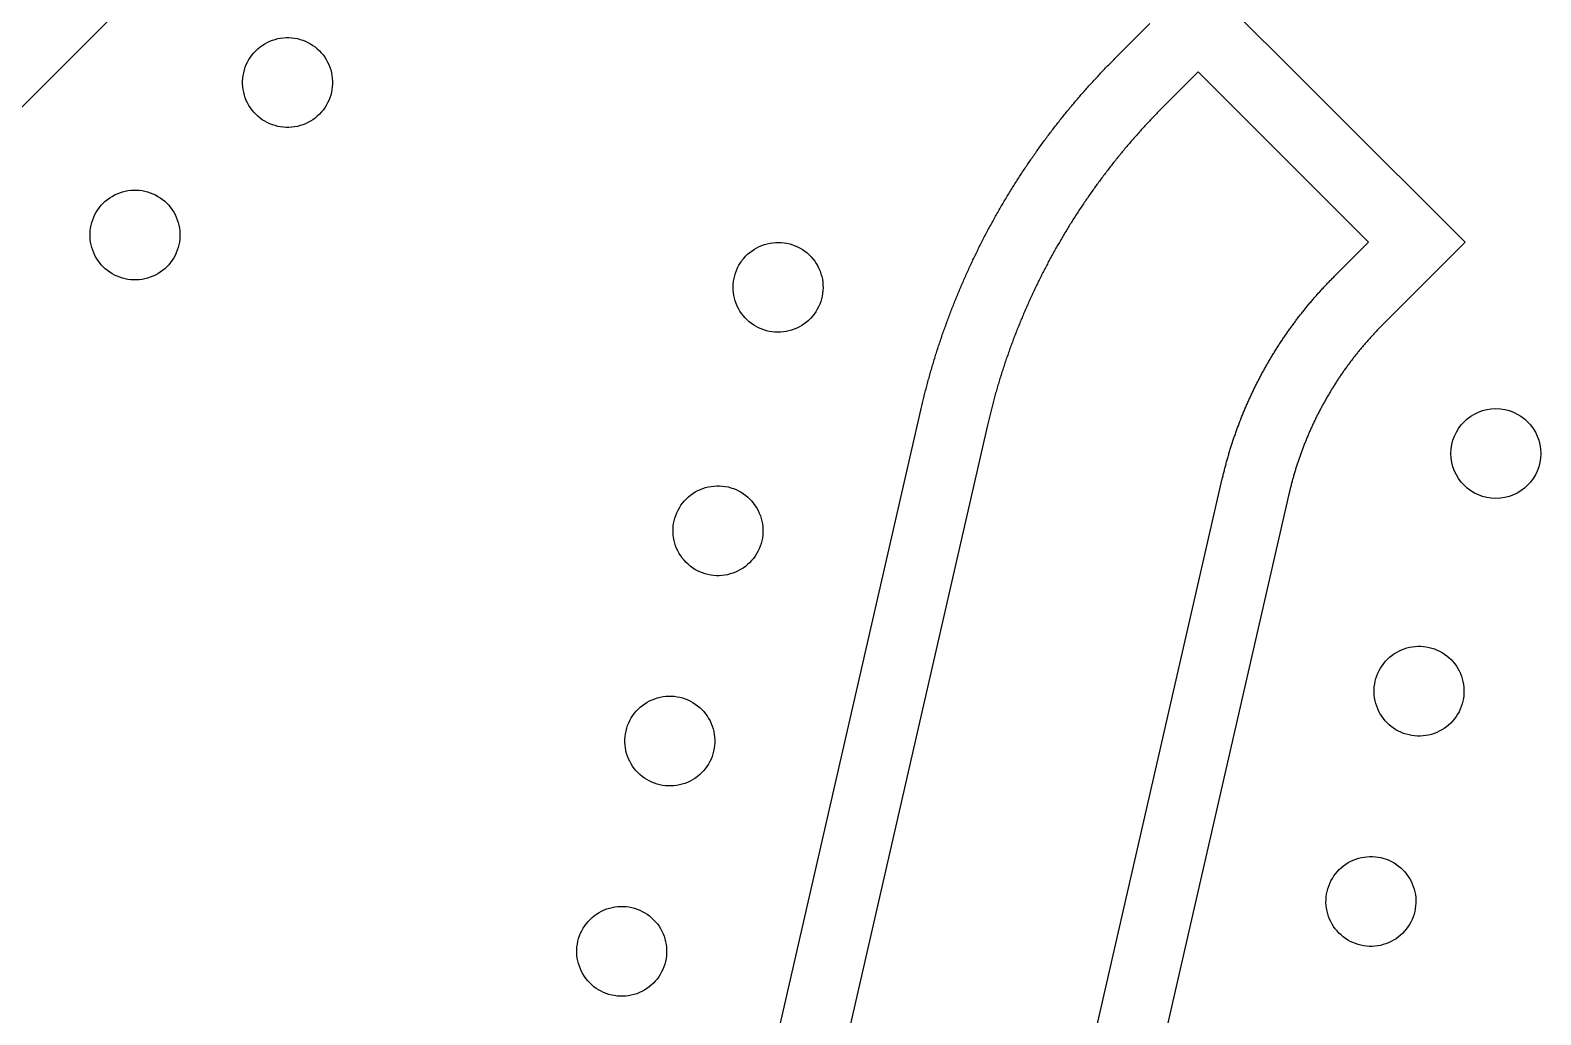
# Model space of a CAD drawing. Extents: x -16500 to 16500, y -16500 to 38576.
# Drawn here: x -5037 to -836, y -8329 to -5590 of the extents above; entities that cross this region are included whole.
import ezdxf

# ---------------------------------------------------------------- set-up
doc = ezdxf.new("R2010")
doc.units = 0
doc.header["$MEASUREMENT"] = 0
doc.layers.add('Top', color=1, linetype='Continuous')
doc.layers.add('Vias', color=60, linetype='Continuous')

msp = doc.modelspace()

# ---------------------------------------------------------------- linework, layer by layer
at = {"layer": 'Top'}
msp.add_lwpolyline([(-8626.703, -10592.703), (-10016.875, -10016.875), (-10592.703, -8626.703), (-10016.875, -7236.531), (-8626.703, -6660.703), (-7761.531, -7019.069), (-7761.531, -6999.65), (-7473.412, -6999.65), (-6999.65, -7473.412), (-6488.412, -6962.174), (-6488.412, -6962.174), (-3510.785, -3984.547), (-3984.547, -3510.785), (-6962.174, -6488.412), (-6962.174, -6488.412), (-7473.412, -6999.65), (-7761.531, -6999.65), (-3984.547, -3242.085), (-3242.085, -3984.547), (-7019.069, -7761.531), (-6660.703, -8626.703), (-7236.531, -10016.875)], close=True, dxfattribs=at)
for points in [[(-1789.215, -5437.416), (-1046.753, -6179.879), (-1181.103, -6314.229), (-1181.103, -6314.229), (-1275.508, -6408.633), (-1277.476, -6410.607), (-1279.439, -6412.587), (-1281.396, -6414.572), (-1283.348, -6416.563), (-1285.294, -6418.56), (-1287.234, -6420.562), (-1289.168, -6422.569), (-1291.097, -6424.582), (-1293.019, -6426.601), (-1294.936, -6428.625), (-1296.848, -6430.655), (-1298.753, -6432.69), (-1300.653, -6434.73), (-1302.546, -6436.776), (-1304.434, -6438.827), (-1306.316, -6440.884), (-1308.192, -6442.946), (-1310.063, -6445.014), (-1311.927, -6447.086), (-1313.785, -6449.164), (-1315.638, -6451.248), (-1317.484, -6453.337), (-1319.325, -6455.431), (-1321.159, -6457.53), (-1322.988, -6459.634), (-1324.81, -6461.744), (-1326.627, -6463.859), (-1328.437, -6465.979), (-1330.241, -6468.104), (-1332.039, -6470.234), (-1333.832, -6472.37), (-1335.618, -6474.51), (-1337.397, -6476.656), (-1339.171, -6478.807), (-1340.939, -6480.963), (-1342.7, -6483.124), (-1344.455, -6485.29), (-1346.204, -6487.461), (-1347.947, -6489.637), (-1349.684, -6491.817), (-1351.414, -6494.003), (-1353.138, -6496.194), (-1354.856, -6498.39), (-1356.567, -6500.59), (-1358.273, -6502.796), (-1359.971, -6505.006), (-1361.664, -6507.222), (-1363.35, -6509.442), (-1365.03, -6511.666), (-1366.704, -6513.896), (-1368.371, -6516.131), (-1370.031, -6518.37), (-1371.686, -6520.614), (-1373.334, -6522.862), (-1374.975, -6525.116), (-1376.61, -6527.374), (-1378.239, -6529.636), (-1379.861, -6531.904), (-1381.476, -6534.176), (-1383.085, -6536.452), (-1384.688, -6538.734), (-1386.284, -6541.019), (-1387.873, -6543.31), (-1389.456, -6545.605), (-1391.033, -6547.904), (-1392.603, -6550.208), (-1394.166, -6552.516), (-1395.722, -6554.829), (-1397.272, -6557.146), (-1398.816, -6559.468), (-1400.352, -6561.794), (-1401.882, -6564.124), (-1403.406, -6566.459), (-1404.922, -6568.798), (-1406.432, -6571.142), (-1407.936, -6573.49), (-1409.432, -6575.842), (-1410.922, -6578.198), (-1412.405, -6580.559), (-1413.881, -6582.923), (-1415.351, -6585.293), (-1416.814, -6587.666), (-1418.27, -6590.043), (-1419.719, -6592.425), (-1421.161, -6594.81), (-1422.597, -6597.2), (-1424.026, -6599.594), (-1425.447, -6601.992), (-1426.862, -6604.394), (-1428.27, -6606.8), (-1429.672, -6609.21), (-1431.066, -6611.625), (-1432.453, -6614.043), (-1433.834, -6616.465), (-1435.208, -6618.891), (-1436.574, -6621.32), (-1437.934, -6623.754), (-1439.287, -6626.192), (-1440.632, -6628.633), (-1441.971, -6631.079), (-1443.303, -6633.528), (-1444.628, -6635.981), (-1445.945, -6638.438), (-1447.256, -6640.898), (-1448.56, -6643.362), (-1449.856, -6645.83), (-1451.146, -6648.302), (-1452.428, -6650.777), (-1453.704, -6653.256), (-1454.972, -6655.739), (-1456.233, -6658.225), (-1457.487, -6660.715), (-1458.734, -6663.208), (-1459.974, -6665.705), (-1461.207, -6668.206), (-1462.432, -6670.71), (-1463.65, -6673.217), (-1464.862, -6675.728), (-1466.066, -6678.243), (-1467.262, -6680.761), (-1468.452, -6683.282), (-1469.634, -6685.807), (-1470.81, -6688.335), (-1471.977, -6690.866), (-1473.138, -6693.401), (-1474.292, -6695.939), (-1475.438, -6698.48), (-1476.577, -6701.025), (-1477.708, -6703.573), (-1478.833, -6706.124), (-1479.95, -6708.678), (-1481.059, -6711.235), (-1482.162, -6713.796), (-1483.257, -6716.36), (-1484.345, -6718.927), (-1485.425, -6721.497), (-1486.498, -6724.07), (-1487.564, -6726.646), (-1488.622, -6729.225), (-1489.673, -6731.807), (-1490.716, -6734.392), (-1491.753, -6736.98), (-1492.781, -6739.572), (-1493.803, -6742.166), (-1494.817, -6744.762), (-1495.823, -6747.362), (-1496.822, -6749.965), (-1497.814, -6752.57), (-1498.798, -6755.179), (-1499.775, -6757.79), (-1500.744, -6760.404), (-1501.705, -6763.021), (-1502.66, -6765.64), (-1503.606, -6768.262), (-1504.546, -6770.887), (-1505.477, -6773.515), (-1506.402, -6776.145), (-1507.318, -6778.777), (-1508.228, -6781.413), (-1509.129, -6784.051), (-1510.023, -6786.691), (-1510.91, -6789.335), (-1511.789, -6791.98), (-1512.66, -6794.628), (-1513.524, -6797.279), (-1514.38, -6799.932), (-1515.229, -6802.588), (-1516.07, -6805.246), (-1516.903, -6807.906), (-1517.729, -6810.569), (-1518.547, -6813.234), (-1519.358, -6815.901), (-1520.161, -6818.571), (-1520.956, -6821.243), (-1521.744, -6823.917), (-1522.524, -6826.593), (-1523.296, -6829.272), (-1524.061, -6831.953), (-1524.818, -6834.636), (-1525.568, -6837.321), (-1526.309, -6840.009), (-1527.043, -6842.698), (-1527.77, -6845.39), (-1528.488, -6848.083), (-1529.199, -6850.779), (-1529.902, -6853.477), (-1530.598, -6856.176), (-1531.286, -6858.878), (-1531.966, -6861.582), (-1532.638, -6864.287), (-1533.303, -6866.995), (-1533.959, -6869.704), (-1534.608, -6872.415), (-1535.25, -6875.128), (-1535.883, -6877.843), (-1536.509, -6880.56), (-1974.995, -8796.632)], [(-2998.535, -8562.398), (-2560.049, -6646.327), (-2559.148, -6642.405), (-2558.238, -6638.484), (-2557.321, -6634.566), (-2556.396, -6630.649), (-2555.463, -6626.735), (-2554.523, -6622.822), (-2553.574, -6618.911), (-2552.618, -6615.002), (-2551.654, -6611.094), (-2550.683, -6607.189), (-2549.703, -6603.286), (-2548.716, -6599.384), (-2547.721, -6595.485), (-2546.719, -6591.588), (-2545.708, -6587.692), (-2544.69, -6583.799), (-2543.664, -6579.907), (-2542.631, -6576.018), (-2541.589, -6572.131), (-2540.54, -6568.246), (-2539.483, -6564.362), (-2538.419, -6560.481), (-2537.347, -6556.603), (-2536.267, -6552.726), (-2535.179, -6548.851), (-2534.084, -6544.979), (-2532.981, -6541.109), (-2531.87, -6537.241), (-2530.752, -6533.375), (-2529.626, -6529.511), (-2528.492, -6525.65), (-2527.351, -6521.791), (-2526.202, -6517.934), (-2525.045, -6514.08), (-2523.88, -6510.227), (-2522.708, -6506.377), (-2521.529, -6502.53), (-2520.341, -6498.685), (-2519.146, -6494.842), (-2517.944, -6491.001), (-2516.734, -6487.163), (-2515.516, -6483.328), (-2514.29, -6479.495), (-2513.057, -6475.664), (-2511.816, -6471.835), (-2510.568, -6468.01), (-2509.312, -6464.186), (-2508.049, -6460.365), (-2506.778, -6456.547), (-2505.499, -6452.731), (-2504.213, -6448.918), (-2502.919, -6445.107), (-2501.617, -6441.299), (-2500.308, -6437.494), (-2498.992, -6433.691), (-2497.668, -6429.891), (-2496.336, -6426.093), (-2494.997, -6422.298), (-2493.65, -6418.506), (-2492.296, -6414.716), (-2490.934, -6410.929), (-2489.565, -6407.145), (-2488.188, -6403.364), (-2486.804, -6399.585), (-2485.412, -6395.809), (-2484.012, -6392.036), (-2482.605, -6388.265), (-2481.191, -6384.498), (-2479.769, -6380.733), (-2478.34, -6376.971), (-2476.903, -6373.212), (-2475.459, -6369.456), (-2474.007, -6365.702), (-2472.548, -6361.952), (-2471.081, -6358.204), (-2469.607, -6354.459), (-2468.126, -6350.718), (-2466.637, -6346.979), (-2465.141, -6343.243), (-2463.637, -6339.51), (-2462.126, -6335.781), (-2460.607, -6332.054), (-2459.081, -6328.33), (-2457.548, -6324.609), (-2456.007, -6320.892), (-2454.459, -6317.177), (-2452.903, -6313.465), (-2451.34, -6309.757), (-2449.77, -6306.052), (-2448.192, -6302.349), (-2446.607, -6298.65), (-2445.015, -6294.954), (-2443.415, -6291.262), (-2441.808, -6287.572), (-2440.194, -6283.886), (-2438.572, -6280.203), (-2436.943, -6276.523), (-2435.307, -6272.846), (-2433.663, -6269.173), (-2432.012, -6265.503), (-2430.354, -6261.836), (-2428.688, -6258.172), (-2427.016, -6254.512), (-2425.336, -6250.855), (-2423.648, -6247.202), (-2421.954, -6243.552), (-2420.252, -6239.905), (-2418.543, -6236.261), (-2416.827, -6232.621), (-2415.103, -6228.985), (-2413.372, -6225.352), (-2411.634, -6221.722), (-2409.889, -6218.096), (-2408.137, -6214.473), (-2406.377, -6210.854), (-2404.61, -6207.238), (-2402.836, -6203.626), (-2401.055, -6200.017), (-2399.267, -6196.412), (-2397.472, -6192.81), (-2395.669, -6189.212), (-2393.859, -6185.618), (-2392.042, -6182.027), (-2390.218, -6178.44), (-2388.387, -6174.856), (-2386.549, -6171.276), (-2384.704, -6167.7), (-2382.851, -6164.127), (-2380.991, -6160.558), (-2379.125, -6156.993), (-2377.251, -6153.431), (-2375.37, -6149.874), (-2373.482, -6146.32), (-2371.587, -6142.769), (-2369.685, -6139.223), (-2367.776, -6135.68), (-2365.86, -6132.141), (-2363.937, -6128.606), (-2362.007, -6125.075), (-2360.07, -6121.547), (-2358.126, -6118.024), (-2356.175, -6114.504), (-2354.216, -6110.988), (-2352.251, -6107.476), (-2350.279, -6103.968), (-2348.3, -6100.464), (-2346.314, -6096.964), (-2344.321, -6093.468), (-2342.321, -6089.976), (-2340.314, -6086.488), (-2338.3, -6083.003), (-2336.28, -6079.523), (-2334.252, -6076.047), (-2332.218, -6072.575), (-2330.176, -6069.107), (-2328.128, -6065.643), (-2326.073, -6062.183), (-2324.011, -6058.727), (-2321.942, -6055.275), (-2319.866, -6051.827), (-2317.783, -6048.384), (-2315.694, -6044.944), (-2313.597, -6041.509), (-2311.494, -6038.078), (-2309.384, -6034.651), (-2307.268, -6031.229), (-2305.144, -6027.81), (-2303.014, -6024.396), (-2300.877, -6020.986), (-2298.733, -6017.58), (-2296.582, -6014.179), (-2294.425, -6010.782), (-2292.261, -6007.389), (-2290.09, -6004), (-2287.912, -6000.616), (-2285.728, -5997.236), (-2283.537, -5993.86), (-2281.339, -5990.489), (-2279.134, -5987.122), (-2276.923, -5983.76), (-2274.706, -5980.402), (-2272.481, -5977.048), (-2270.25, -5973.699), (-2268.012, -5970.354), (-2265.768, -5967.014), (-2263.517, -5963.678), (-2261.259, -5960.347), (-2258.995, -5957.02), (-2256.724, -5953.697), (-2254.446, -5950.379), (-2252.162, -5947.066), (-2249.871, -5943.757), (-2247.574, -5940.453), (-2245.27, -5937.153), (-2242.96, -5933.858), (-2240.643, -5930.568), (-2238.319, -5927.282), (-2235.989, -5924.001), (-2233.653, -5920.724), (-2231.31, -5917.452), (-2228.96, -5914.185), (-2226.604, -5910.922), (-2224.242, -5907.665), (-2221.873, -5904.411), (-2219.498, -5901.163), (-2217.116, -5897.919), (-2214.727, -5894.68), (-2212.333, -5891.446), (-2209.932, -5888.216), (-2207.524, -5884.992), (-2205.11, -5881.772), (-2202.69, -5878.556), (-2200.263, -5875.346), (-2197.83, -5872.141), (-2195.39, -5868.94), (-2192.945, -5865.744), (-2190.492, -5862.553), (-2188.034, -5859.367), (-2185.569, -5856.186), (-2183.098, -5853.01), (-2180.62, -5849.838), (-2178.137, -5846.672), (-2175.646, -5843.511), (-2173.15, -5840.354), (-2170.648, -5837.203), (-2168.139, -5834.056), (-2165.624, -5830.914), (-2163.102, -5827.778), (-2160.575, -5824.646), (-2158.041, -5821.52), (-2155.501, -5818.398), (-2152.955, -5815.282), (-2150.402, -5812.17), (-2147.844, -5809.064), (-2145.279, -5805.963), (-2142.708, -5802.867), (-2140.131, -5799.776), (-2137.548, -5796.69), (-2134.958, -5793.609), (-2132.363, -5790.534), (-2129.761, -5787.463), (-2127.154, -5784.398), (-2124.54, -5781.338), (-2121.92, -5778.283), (-2119.294, -5775.234), (-2116.663, -5772.189), (-2114.025, -5769.15), (-2111.381, -5766.116), (-2108.731, -5763.088), (-2106.075, -5760.064), (-2103.412, -5757.046), (-2100.744, -5754.034), (-2098.07, -5751.026), (-2095.39, -5748.024), (-2092.705, -5745.027), (-2090.013, -5742.036), (-2087.315, -5739.049), (-2084.611, -5736.069), (-2081.901, -5733.093), (-2079.186, -5730.123), (-2076.464, -5727.159), (-2073.737, -5724.2), (-2071.004, -5721.246), (-2068.265, -5718.297), (-2065.52, -5715.355), (-2062.769, -5712.417), (-2060.012, -5709.485), (-2057.25, -5706.559), (-2054.481, -5703.638), (-2051.707, -5700.722), (-2048.927, -5697.813), (-2046.142, -5694.908), (-2043.35, -5692.009), (-2040.553, -5689.116), (-2037.75, -5686.228), (-2034.942, -5683.346), (-2032.127, -5680.47), (-2029.307, -5677.599), (-2026.481, -5674.733), (-2023.65, -5671.874), (-2020.813, -5669.019), (-2017.97, -5666.171), (-1923.212, -5571.413)], [(-2160.207, -8754.246), (-1721.721, -6838.175), (-1721.037, -6835.202), (-1720.344, -6832.23), (-1719.644, -6829.261), (-1718.937, -6826.293), (-1718.221, -6823.327), (-1717.498, -6820.363), (-1716.766, -6817.401), (-1716.028, -6814.441), (-1715.281, -6811.483), (-1714.527, -6808.527), (-1713.764, -6805.573), (-1712.995, -6802.621), (-1712.217, -6799.67), (-1711.432, -6796.722), (-1710.639, -6793.776), (-1709.838, -6790.832), (-1709.03, -6787.89), (-1708.213, -6784.951), (-1707.39, -6782.013), (-1706.558, -6779.078), (-1705.719, -6776.144), (-1704.872, -6773.213), (-1704.018, -6770.285), (-1703.155, -6767.358), (-1702.285, -6764.434), (-1701.408, -6761.512), (-1700.523, -6758.592), (-1699.63, -6755.675), (-1698.729, -6752.76), (-1697.821, -6749.847), (-1696.906, -6746.937), (-1695.982, -6744.029), (-1695.051, -6741.124), (-1694.113, -6738.221), (-1693.167, -6735.32), (-1692.213, -6732.422), (-1691.251, -6729.527), (-1690.283, -6726.634), (-1689.306, -6723.743), (-1688.322, -6720.855), (-1687.33, -6717.97), (-1686.331, -6715.087), (-1685.325, -6712.207), (-1684.31, -6709.33), (-1683.289, -6706.455), (-1682.259, -6703.583), (-1681.222, -6700.714), (-1680.178, -6697.847), (-1679.126, -6694.983), (-1678.067, -6692.122), (-1677, -6689.264), (-1675.926, -6686.409), (-1674.844, -6683.556), (-1673.755, -6680.706), (-1672.658, -6677.859), (-1671.554, -6675.015), (-1670.442, -6672.174), (-1669.323, -6669.335), (-1668.197, -6666.5), (-1667.063, -6663.668), (-1665.922, -6660.838), (-1664.773, -6658.012), (-1663.617, -6655.189), (-1662.453, -6652.368), (-1661.282, -6649.551), (-1660.104, -6646.737), (-1658.918, -6643.926), (-1657.726, -6641.118), (-1656.525, -6638.313), (-1655.318, -6635.511), (-1654.103, -6632.712), (-1652.88, -6629.917), (-1651.651, -6627.125), (-1650.414, -6624.336), (-1649.169, -6621.55), (-1647.918, -6618.768), (-1646.659, -6615.989), (-1645.393, -6613.213), (-1644.12, -6610.441), (-1642.839, -6607.671), (-1641.551, -6604.906), (-1640.256, -6602.143), (-1638.954, -6599.384), (-1637.644, -6596.629), (-1636.327, -6593.877), (-1635.003, -6591.128), (-1633.672, -6588.383), (-1632.334, -6585.641), (-1630.988, -6582.903), (-1629.636, -6580.168), (-1628.276, -6577.437), (-1626.909, -6574.71), (-1625.535, -6571.986), (-1624.153, -6569.265), (-1622.765, -6566.549), (-1621.37, -6563.835), (-1619.967, -6561.126), (-1618.557, -6558.42), (-1617.141, -6555.718), (-1615.717, -6553.02), (-1614.286, -6550.326), (-1612.848, -6547.635), (-1611.403, -6544.948), (-1609.951, -6542.264), (-1608.492, -6539.585), (-1607.026, -6536.909), (-1605.553, -6534.238), (-1604.073, -6531.57), (-1602.586, -6528.906), (-1601.092, -6526.246), (-1599.591, -6523.59), (-1598.083, -6520.937), (-1596.568, -6518.289), (-1595.046, -6515.645), (-1593.517, -6513.004), (-1591.982, -6510.368), (-1590.439, -6507.736), (-1588.89, -6505.108), (-1587.334, -6502.484), (-1585.77, -6499.864), (-1584.2, -6497.248), (-1582.624, -6494.636), (-1581.04, -6492.028), (-1579.449, -6489.425), (-1577.852, -6486.825), (-1576.248, -6484.23), (-1574.637, -6481.639), (-1573.019, -6479.052), (-1571.395, -6476.47), (-1569.764, -6473.892), (-1568.126, -6471.318), (-1566.481, -6468.748), (-1564.83, -6466.183), (-1563.172, -6463.622), (-1561.507, -6461.065), (-1559.835, -6458.513), (-1558.157, -6455.965), (-1556.472, -6453.421), (-1554.781, -6450.882), (-1553.083, -6448.348), (-1551.378, -6445.818), (-1549.666, -6443.292), (-1547.948, -6440.771), (-1546.224, -6438.254), (-1544.492, -6435.742), (-1542.755, -6433.234), (-1541.01, -6430.731), (-1539.259, -6428.233), (-1537.502, -6425.739), (-1535.738, -6423.249), (-1533.968, -6420.765), (-1532.191, -6418.285), (-1530.407, -6415.809), (-1528.617, -6413.339), (-1526.821, -6410.873), (-1525.018, -6408.411), (-1523.209, -6405.955), (-1521.393, -6403.503), (-1519.571, -6401.056), (-1517.742, -6398.614), (-1515.907, -6396.176), (-1514.066, -6393.744), (-1512.219, -6391.316), (-1510.365, -6388.893), (-1508.504, -6386.475), (-1506.637, -6384.062), (-1504.764, -6381.653), (-1502.885, -6379.25), (-1501, -6376.851), (-1499.108, -6374.458), (-1497.21, -6372.069), (-1495.305, -6369.686), (-1493.395, -6367.307), (-1491.478, -6364.934), (-1489.555, -6362.565), (-1487.626, -6360.202), (-1485.69, -6357.843), (-1483.749, -6355.49), (-1481.801, -6353.141), (-1479.847, -6350.798), (-1477.887, -6348.46), (-1475.921, -6346.127), (-1473.949, -6343.8), (-1471.97, -6341.477), (-1469.986, -6339.16), (-1467.996, -6336.847), (-1465.999, -6334.54), (-1463.996, -6332.239), (-1461.988, -6329.942), (-1459.973, -6327.651), (-1457.953, -6325.365), (-1455.926, -6323.084), (-1453.894, -6320.809), (-1451.855, -6318.539), (-1449.811, -6316.275), (-1447.761, -6314.015), (-1445.704, -6311.761), (-1443.642, -6309.513), (-1441.574, -6307.27), (-1439.5, -6305.032), (-1437.421, -6302.8), (-1435.335, -6300.573), (-1433.244, -6298.352), (-1431.147, -6296.136), (-1429.044, -6293.926), (-1426.935, -6291.721), (-1424.82, -6289.522), (-1422.7, -6287.328), (-1420.574, -6285.14), (-1418.442, -6282.957), (-1416.305, -6280.78), (-1414.162, -6278.609), (-1412.013, -6276.443), (-1409.858, -6274.283), (-1315.454, -6179.878), (-1789.215, -5706.117), (-1883.62, -5800.521), (-1886.33, -5803.237), (-1889.035, -5805.959), (-1891.734, -5808.687), (-1894.428, -5811.42), (-1897.115, -5814.159), (-1899.797, -5816.903), (-1902.473, -5819.653), (-1905.144, -5822.409), (-1907.809, -5825.17), (-1910.468, -5827.936), (-1913.121, -5830.709), (-1915.768, -5833.486), (-1918.409, -5836.27), (-1921.045, -5839.059), (-1923.675, -5841.853), (-1926.299, -5844.653), (-1928.917, -5847.458), (-1931.529, -5850.269), (-1934.136, -5853.085), (-1936.736, -5855.907), (-1939.331, -5858.734), (-1941.919, -5861.567), (-1944.502, -5864.405), (-1947.079, -5867.248), (-1949.65, -5870.097), (-1952.215, -5872.951), (-1954.773, -5875.81), (-1957.326, -5878.675), (-1959.873, -5881.545), (-1962.414, -5884.421), (-1964.949, -5887.301), (-1967.478, -5890.187), (-1970.001, -5893.079), (-1972.518, -5895.975), (-1975.028, -5898.877), (-1977.533, -5901.784), (-1980.031, -5904.697), (-1982.524, -5907.614), (-1985.01, -5910.537), (-1987.49, -5913.465), (-1989.964, -5916.398), (-1992.432, -5919.336), (-1994.894, -5922.28), (-1997.35, -5925.228), (-1999.799, -5928.182), (-2002.243, -5931.141), (-2004.68, -5934.105), (-2007.111, -5937.074), (-2009.535, -5940.048), (-2011.954, -5943.027), (-2014.366, -5946.012), (-2016.772, -5949.001), (-2019.172, -5951.995), (-2021.565, -5954.994), (-2023.952, -5957.999), (-2026.333, -5961.008), (-2028.708, -5964.022), (-2031.076, -5967.041), (-2033.438, -5970.066), (-2035.794, -5973.095), (-2038.143, -5976.129), (-2040.486, -5979.168), (-2042.823, -5982.211), (-2045.153, -5985.26), (-2047.477, -5988.314), (-2049.794, -5991.372), (-2052.105, -5994.435), (-2054.41, -5997.503), (-2056.708, -6000.576), (-2059, -6003.654), (-2061.285, -6006.737), (-2063.564, -6009.824), (-2065.836, -6012.916), (-2068.102, -6016.013), (-2070.362, -6019.114), (-2072.615, -6022.22), (-2074.861, -6025.331), (-2077.101, -6028.447), (-2079.335, -6031.567), (-2081.562, -6034.692), (-2083.782, -6037.822), (-2085.996, -6040.956), (-2088.203, -6044.095), (-2090.404, -6047.238), (-2092.598, -6050.386), (-2094.785, -6053.539), (-2096.966, -6056.696), (-2099.141, -6059.858), (-2101.308, -6063.024), (-2103.47, -6066.195), (-2105.624, -6069.37), (-2107.772, -6072.55), (-2109.913, -6075.734), (-2112.048, -6078.923), (-2114.175, -6082.116), (-2116.297, -6085.314), (-2118.411, -6088.516), (-2120.519, -6091.723), (-2122.62, -6094.934), (-2124.714, -6098.149), (-2126.802, -6101.369), (-2128.883, -6104.593), (-2130.957, -6107.821), (-2133.024, -6111.054), (-2135.085, -6114.291), (-2137.138, -6117.532), (-2139.185, -6120.778), (-2141.226, -6124.028), (-2143.259, -6127.282), (-2145.286, -6130.54), (-2147.306, -6133.803), (-2149.319, -6137.07), (-2151.325, -6140.341), (-2153.324, -6143.616), (-2155.316, -6146.895), (-2157.302, -6150.179), (-2159.281, -6153.467), (-2161.253, -6156.759), (-2163.218, -6160.055), (-2165.176, -6163.355), (-2167.127, -6166.659), (-2169.071, -6169.967), (-2171.008, -6173.279), (-2172.939, -6176.596), (-2174.862, -6179.916), (-2176.779, -6183.24), (-2178.688, -6186.569), (-2180.591, -6189.901), (-2182.486, -6193.237), (-2184.375, -6196.578), (-2186.257, -6199.922), (-2188.131, -6203.27), (-2189.999, -6206.622), (-2191.86, -6209.978), (-2193.713, -6213.338), (-2195.56, -6216.702), (-2197.399, -6220.069), (-2199.232, -6223.441), (-2201.057, -6226.816), (-2202.876, -6230.195), (-2204.687, -6233.578), (-2206.491, -6236.964), (-2208.288, -6240.355), (-2210.078, -6243.749), (-2211.861, -6247.147), (-2213.637, -6250.548), (-2215.406, -6253.954), (-2217.167, -6257.363), (-2218.922, -6260.775), (-2220.669, -6264.192), (-2222.409, -6267.612), (-2224.142, -6271.035), (-2225.868, -6274.463), (-2227.587, -6277.893), (-2229.298, -6281.328), (-2231.003, -6284.766), (-2232.7, -6288.207), (-2234.39, -6291.652), (-2236.072, -6295.101), (-2237.748, -6298.553), (-2239.416, -6302.009), (-2241.077, -6305.468), (-2242.731, -6308.93), (-2244.377, -6312.396), (-2246.017, -6315.866), (-2247.649, -6319.339), (-2249.274, -6322.815), (-2250.891, -6326.295), (-2252.501, -6329.778), (-2254.104, -6333.264), (-2255.7, -6336.754), (-2257.288, -6340.247), (-2258.869, -6343.743), (-2260.443, -6347.243), (-2262.01, -6350.746), (-2263.569, -6354.252), (-2265.12, -6357.762), (-2266.665, -6361.275), (-2268.202, -6364.79), (-2269.731, -6368.31), (-2271.254, -6371.832), (-2272.769, -6375.358), (-2274.276, -6378.886), (-2275.777, -6382.418), (-2277.269, -6385.953), (-2278.755, -6389.491), (-2280.233, -6393.032), (-2281.703, -6396.577), (-2283.167, -6400.124), (-2284.622, -6403.674), (-2286.071, -6407.228), (-2287.512, -6410.784), (-2288.945, -6414.343), (-2290.371, -6417.906), (-2291.79, -6421.471), (-2293.201, -6425.04), (-2294.605, -6428.611), (-2296.001, -6432.185), (-2297.389, -6435.762), (-2298.771, -6439.342), (-2300.144, -6442.925), (-2301.511, -6446.511), (-2302.869, -6450.1), (-2304.221, -6453.691), (-2305.564, -6457.285), (-2306.9, -6460.883), (-2308.229, -6464.482), (-2309.55, -6468.085), (-2310.864, -6471.69), (-2312.17, -6475.299), (-2313.468, -6478.909), (-2314.759, -6482.523), (-2316.043, -6486.139), (-2317.319, -6489.758), (-2318.587, -6493.38), (-2319.848, -6497.004), (-2321.101, -6500.631), (-2322.346, -6504.26), (-2323.584, -6507.892), (-2324.814, -6511.527), (-2326.037, -6515.164), (-2327.252, -6518.804), (-2328.46, -6522.446), (-2329.66, -6526.091), (-2330.852, -6529.739), (-2332.037, -6533.388), (-2333.214, -6537.041), (-2334.383, -6540.695), (-2335.545, -6544.353), (-2336.699, -6548.012), (-2337.845, -6551.674), (-2338.984, -6555.339), (-2340.115, -6559.005), (-2341.238, -6562.674), (-2342.354, -6566.346), (-2343.462, -6570.02), (-2344.562, -6573.696), (-2345.655, -6577.374), (-2346.74, -6581.055), (-2347.817, -6584.738), (-2348.887, -6588.423), (-2349.949, -6592.11), (-2351.003, -6595.8), (-2352.05, -6599.492), (-2353.088, -6603.186), (-2354.119, -6606.882), (-2355.142, -6610.58), (-2356.158, -6614.28), (-2357.166, -6617.983), (-2358.166, -6621.688), (-2359.158, -6625.394), (-2360.143, -6629.103), (-2361.119, -6632.814), (-2362.088, -6636.527), (-2363.05, -6640.242), (-2364.003, -6643.959), (-2364.949, -6647.678), (-2365.887, -6651.398), (-2366.817, -6655.121), (-2367.739, -6658.846), (-2368.654, -6662.573), (-2369.561, -6666.301), (-2370.46, -6670.032), (-2371.351, -6673.764), (-2372.234, -6677.498), (-2373.11, -6681.234), (-2373.977, -6684.972), (-2374.837, -6688.712), (-2813.323, -8604.783)]]:
    msp.add_lwpolyline(points, dxfattribs=at)
at = {"layer": 'Vias'}
for points in [[(-4325.057, -5860.282), (-4332.894, -5859.789), (-4340.685, -5858.805), (-4348.398, -5857.333), (-4356.004, -5855.38), (-4363.472, -5852.954), (-4370.774, -5850.063), (-4377.879, -5846.72), (-4384.76, -5842.937), (-4391.391, -5838.729), (-4397.744, -5834.113), (-4403.794, -5829.108), (-4409.519, -5823.732), (-4414.894, -5818.008), (-4419.9, -5811.957), (-4424.515, -5805.604), (-4428.723, -5798.974), (-4432.506, -5792.093), (-4435.85, -5784.987), (-4438.74, -5777.686), (-4441.167, -5770.218), (-4443.12, -5762.612), (-4444.591, -5754.898), (-4445.575, -5747.107), (-4446.069, -5739.27), (-4446.069, -5731.417), (-4445.575, -5723.58), (-4444.591, -5715.789), (-4443.12, -5708.076), (-4441.167, -5700.47), (-4438.74, -5693.002), (-4435.85, -5685.7), (-4432.506, -5678.595), (-4428.723, -5671.714), (-4424.515, -5665.083), (-4419.9, -5658.73), (-4414.894, -5652.68), (-4409.519, -5646.955), (-4403.794, -5641.58), (-4397.744, -5636.574), (-4391.391, -5631.959), (-4384.76, -5627.751), (-4377.879, -5623.968), (-4370.774, -5620.624), (-4363.472, -5617.734), (-4356.004, -5615.307), (-4348.398, -5613.354), (-4340.685, -5611.883), (-4332.894, -5610.899), (-4325.057, -5610.405), (-4317.204, -5610.405), (-4309.367, -5610.899), (-4301.576, -5611.883), (-4293.862, -5613.354), (-4286.256, -5615.307), (-4278.788, -5617.734), (-4271.487, -5620.624), (-4264.381, -5623.968), (-4257.5, -5627.751), (-4250.87, -5631.959), (-4244.517, -5636.574), (-4238.466, -5641.58), (-4232.742, -5646.955), (-4227.366, -5652.68), (-4222.361, -5658.73), (-4217.745, -5665.083), (-4213.537, -5671.714), (-4209.754, -5678.595), (-4206.411, -5685.7), (-4203.52, -5693.002), (-4201.094, -5700.47), (-4199.141, -5708.076), (-4197.669, -5715.789), (-4196.685, -5723.58), (-4196.192, -5731.417), (-4196.192, -5739.27), (-4196.685, -5747.107), (-4197.669, -5754.898), (-4199.141, -5762.612), (-4201.094, -5770.218), (-4203.52, -5777.686), (-4206.411, -5784.987), (-4209.754, -5792.093), (-4213.537, -5798.974), (-4217.745, -5805.604), (-4222.361, -5811.957), (-4227.366, -5818.008), (-4232.742, -5823.732), (-4238.466, -5829.108), (-4244.517, -5834.113), (-4250.87, -5838.729), (-4257.5, -5842.937), (-4264.381, -5846.72), (-4271.487, -5850.063), (-4278.788, -5852.954), (-4286.256, -5855.38), (-4293.862, -5857.333), (-4301.576, -5858.805), (-4309.367, -5859.789), (-4317.204, -5860.282)], [(-4749.321, -6284.546), (-4757.158, -6284.053), (-4764.949, -6283.069), (-4772.662, -6281.597), (-4780.268, -6279.644), (-4787.736, -6277.218), (-4795.038, -6274.327), (-4802.143, -6270.984), (-4809.024, -6267.201), (-4815.655, -6262.993), (-4822.008, -6258.377), (-4828.058, -6253.372), (-4833.783, -6247.996), (-4839.158, -6242.272), (-4844.164, -6236.221), (-4848.779, -6229.868), (-4852.987, -6223.238), (-4856.77, -6216.357), (-4860.114, -6209.251), (-4863.004, -6201.95), (-4865.431, -6194.482), (-4867.384, -6186.876), (-4868.855, -6179.162), (-4869.839, -6171.371), (-4870.333, -6163.534), (-4870.333, -6155.681), (-4869.839, -6147.844), (-4868.855, -6140.053), (-4867.384, -6132.34), (-4865.431, -6124.734), (-4863.004, -6117.266), (-4860.114, -6109.964), (-4856.77, -6102.859), (-4852.987, -6095.978), (-4848.779, -6089.347), (-4844.164, -6082.994), (-4839.158, -6076.944), (-4833.783, -6071.219), (-4828.058, -6065.844), (-4822.008, -6060.838), (-4815.655, -6056.223), (-4809.024, -6052.015), (-4802.143, -6048.232), (-4795.038, -6044.888), (-4787.736, -6041.998), (-4780.268, -6039.571), (-4772.662, -6037.618), (-4764.949, -6036.147), (-4757.158, -6035.163), (-4749.321, -6034.669), (-4741.468, -6034.669), (-4733.631, -6035.163), (-4725.84, -6036.147), (-4718.126, -6037.618), (-4710.52, -6039.571), (-4703.052, -6041.998), (-4695.751, -6044.888), (-4688.645, -6048.232), (-4681.764, -6052.015), (-4675.134, -6056.223), (-4668.781, -6060.838), (-4662.73, -6065.844), (-4657.006, -6071.219), (-4651.63, -6076.944), (-4646.625, -6082.994), (-4642.009, -6089.347), (-4637.801, -6095.978), (-4634.018, -6102.859), (-4630.675, -6109.964), (-4627.784, -6117.266), (-4625.358, -6124.734), (-4623.405, -6132.34), (-4621.933, -6140.053), (-4620.949, -6147.844), (-4620.456, -6155.681), (-4620.456, -6163.534), (-4620.949, -6171.371), (-4621.933, -6179.162), (-4623.405, -6186.876), (-4625.358, -6194.482), (-4627.784, -6201.95), (-4630.675, -6209.251), (-4634.018, -6216.357), (-4637.801, -6223.238), (-4642.009, -6229.868), (-4646.625, -6236.221), (-4651.63, -6242.272), (-4657.006, -6247.996), (-4662.73, -6253.372), (-4668.781, -6258.377), (-4675.134, -6262.993), (-4681.764, -6267.201), (-4688.645, -6270.984), (-4695.751, -6274.327), (-4703.052, -6277.218), (-4710.52, -6279.644), (-4718.126, -6281.597), (-4725.84, -6283.069), (-4733.631, -6284.053), (-4741.468, -6284.546)], [(-2958.049, -6430.043), (-2965.895, -6429.729), (-2973.706, -6428.922), (-2981.451, -6427.627), (-2989.1, -6425.848), (-2996.622, -6423.592), (-3003.987, -6420.869), (-3011.166, -6417.688), (-3018.132, -6414.063), (-3024.857, -6410.007), (-3031.313, -6405.538), (-3037.476, -6400.671), (-3043.322, -6395.428), (-3048.826, -6389.827), (-3053.968, -6383.892), (-3058.728, -6377.646), (-3063.085, -6371.114), (-3067.024, -6364.32), (-3070.529, -6357.293), (-3073.585, -6350.059), (-3076.182, -6342.648), (-3078.307, -6335.089), (-3079.954, -6327.411), (-3081.116, -6319.644), (-3081.787, -6311.821), (-3081.966, -6303.97), (-3081.652, -6296.124), (-3080.846, -6288.312), (-3079.55, -6280.567), (-3077.771, -6272.919), (-3075.515, -6265.397), (-3072.792, -6258.032), (-3069.611, -6250.852), (-3065.986, -6243.886), (-3061.93, -6237.162), (-3057.461, -6230.705), (-3052.594, -6224.542), (-3047.351, -6218.697), (-3041.75, -6213.192), (-3035.816, -6208.05), (-3029.569, -6203.291), (-3023.037, -6198.933), (-3016.243, -6194.994), (-3009.216, -6191.49), (-3001.983, -6188.433), (-2994.572, -6185.837), (-2987.012, -6183.711), (-2979.334, -6182.064), (-2971.568, -6180.903), (-2963.744, -6180.231), (-2955.893, -6180.052), (-2948.047, -6180.367), (-2940.236, -6181.173), (-2932.49, -6182.468), (-2924.842, -6184.247), (-2917.32, -6186.503), (-2909.955, -6189.227), (-2902.775, -6192.407), (-2895.809, -6196.033), (-2889.085, -6200.088), (-2882.629, -6204.558), (-2876.465, -6209.424), (-2870.62, -6214.668), (-2865.115, -6220.268), (-2859.973, -6226.203), (-2855.214, -6232.449), (-2850.856, -6238.982), (-2846.917, -6245.775), (-2843.413, -6252.802), (-2840.356, -6260.036), (-2837.76, -6267.447), (-2835.634, -6275.006), (-2833.988, -6282.684), (-2832.826, -6290.451), (-2832.155, -6298.275), (-2831.976, -6306.125), (-2832.29, -6313.972), (-2833.096, -6321.783), (-2834.391, -6329.528), (-2836.171, -6337.177), (-2838.426, -6344.698), (-2841.15, -6352.064), (-2844.331, -6359.243), (-2847.956, -6366.209), (-2852.011, -6372.933), (-2856.481, -6379.39), (-2861.347, -6385.553), (-2866.591, -6391.398), (-2872.191, -6396.903), (-2878.126, -6402.045), (-2884.372, -6406.804), (-2890.905, -6411.162), (-2897.698, -6415.101), (-2904.726, -6418.606), (-2911.959, -6421.662), (-2919.37, -6424.258), (-2926.93, -6426.384), (-2934.608, -6428.031), (-2942.374, -6429.192), (-2950.198, -6429.864)], [(-3120.904, -7107.183), (-3128.757, -7107.143), (-3136.591, -7106.61), (-3144.377, -7105.587), (-3152.083, -7104.076), (-3159.679, -7102.085), (-3167.135, -7099.62), (-3174.422, -7096.693), (-3181.51, -7093.313), (-3188.372, -7089.495), (-3194.981, -7085.254), (-3201.31, -7080.606), (-3207.336, -7075.57), (-3213.033, -7070.166), (-3218.379, -7064.414), (-3223.354, -7058.339), (-3227.938, -7051.962), (-3232.112, -7045.311), (-3235.86, -7038.41), (-3239.167, -7031.288), (-3242.021, -7023.972), (-3244.41, -7016.492), (-3246.324, -7008.876), (-3247.757, -7001.155), (-3248.701, -6993.36), (-3249.155, -6985.52), (-3249.115, -6977.667), (-3248.582, -6969.833), (-3247.559, -6962.047), (-3246.048, -6954.341), (-3244.057, -6946.745), (-3241.592, -6939.289), (-3238.665, -6932.003), (-3235.285, -6924.914), (-3231.467, -6918.052), (-3227.226, -6911.443), (-3222.578, -6905.114), (-3217.542, -6899.089), (-3212.138, -6893.391), (-3206.386, -6888.045), (-3200.311, -6883.07), (-3193.934, -6878.487), (-3187.283, -6874.313), (-3180.383, -6870.564), (-3173.26, -6867.257), (-3165.945, -6864.403), (-3158.464, -6862.014), (-3150.848, -6860.1), (-3143.127, -6858.668), (-3135.332, -6857.723), (-3127.492, -6857.269), (-3119.639, -6857.309), (-3111.805, -6857.842), (-3104.019, -6858.866), (-3096.313, -6860.376), (-3088.717, -6862.367), (-3081.261, -6864.832), (-3073.975, -6867.759), (-3066.886, -6871.139), (-3060.024, -6874.957), (-3053.415, -6879.198), (-3047.086, -6883.846), (-3041.061, -6888.882), (-3035.364, -6894.286), (-3030.017, -6900.038), (-3025.042, -6906.114), (-3020.459, -6912.49), (-3016.285, -6919.141), (-3012.537, -6926.042), (-3009.229, -6933.164), (-3006.375, -6940.48), (-3003.986, -6947.96), (-3002.072, -6955.576), (-3000.64, -6963.297), (-2999.695, -6971.092), (-2999.242, -6978.932), (-2999.281, -6986.785), (-2999.814, -6994.619), (-3000.838, -7002.405), (-3002.348, -7010.111), (-3004.339, -7017.707), (-3006.804, -7025.163), (-3009.732, -7032.45), (-3013.111, -7039.538), (-3016.929, -7046.4), (-3021.17, -7053.009), (-3025.818, -7059.338), (-3030.854, -7065.364), (-3036.258, -7071.061), (-3042.01, -7076.407), (-3048.086, -7081.382), (-3054.462, -7085.965), (-3061.113, -7090.139), (-3068.014, -7093.888), (-3075.136, -7097.195), (-3082.452, -7100.049), (-3089.932, -7102.438), (-3097.548, -7104.352), (-3105.269, -7105.784), (-3113.065, -7106.729)], [(-1171.304, -7553.343), (-1179.157, -7553.303), (-1186.991, -7552.77), (-1194.777, -7551.746), (-1202.483, -7550.236), (-1210.079, -7548.245), (-1217.535, -7545.78), (-1224.821, -7542.853), (-1231.91, -7539.473), (-1238.772, -7535.655), (-1245.381, -7531.414), (-1251.71, -7526.766), (-1257.735, -7521.73), (-1263.432, -7516.326), (-1268.779, -7510.574), (-1273.754, -7504.498), (-1278.337, -7498.122), (-1282.511, -7491.471), (-1286.259, -7484.57), (-1289.567, -7477.448), (-1292.421, -7470.132), (-1294.81, -7462.652), (-1296.724, -7455.036), (-1298.156, -7447.315), (-1299.101, -7439.52), (-1299.554, -7431.68), (-1299.515, -7423.827), (-1298.982, -7415.993), (-1297.958, -7408.207), (-1296.448, -7400.501), (-1294.457, -7392.905), (-1291.992, -7385.449), (-1289.064, -7378.162), (-1285.685, -7371.074), (-1281.867, -7364.212), (-1277.626, -7357.603), (-1272.978, -7351.274), (-1267.942, -7345.248), (-1262.538, -7339.551), (-1256.786, -7334.205), (-1250.71, -7329.23), (-1244.334, -7324.647), (-1237.683, -7320.473), (-1230.782, -7316.724), (-1223.66, -7313.417), (-1216.344, -7310.563), (-1208.864, -7308.174), (-1201.248, -7306.26), (-1193.527, -7304.828), (-1185.731, -7303.883), (-1177.892, -7303.429), (-1170.039, -7303.469), (-1162.205, -7304.002), (-1154.419, -7305.025), (-1146.713, -7306.536), (-1139.117, -7308.527), (-1131.661, -7310.992), (-1124.374, -7313.919), (-1117.286, -7317.299), (-1110.424, -7321.117), (-1103.815, -7325.358), (-1097.486, -7330.006), (-1091.46, -7335.042), (-1085.763, -7340.446), (-1080.417, -7346.198), (-1075.442, -7352.273), (-1070.858, -7358.65), (-1066.684, -7365.301), (-1062.936, -7372.202), (-1059.629, -7379.324), (-1056.775, -7386.64), (-1054.386, -7394.12), (-1052.472, -7401.736), (-1051.039, -7409.457), (-1050.095, -7417.252), (-1049.641, -7425.092), (-1049.681, -7432.945), (-1050.214, -7440.779), (-1051.237, -7448.565), (-1052.748, -7456.271), (-1054.739, -7463.867), (-1057.204, -7471.323), (-1060.131, -7478.609), (-1063.511, -7485.698), (-1067.329, -7492.56), (-1071.57, -7499.169), (-1076.218, -7505.498), (-1081.254, -7511.523), (-1086.658, -7517.221), (-1092.41, -7522.567), (-1098.485, -7527.542), (-1104.862, -7532.125), (-1111.513, -7536.299), (-1118.413, -7540.048), (-1125.536, -7543.355), (-1132.851, -7546.209), (-1140.332, -7548.598), (-1147.948, -7550.512), (-1155.669, -7551.944), (-1163.464, -7552.889)], [(-3254.751, -7692.063), (-3262.604, -7692.023), (-3270.438, -7691.49), (-3278.224, -7690.467), (-3285.93, -7688.956), (-3293.526, -7686.965), (-3300.982, -7684.5), (-3308.269, -7681.573), (-3315.357, -7678.193), (-3322.219, -7674.375), (-3328.828, -7670.134), (-3335.157, -7665.486), (-3341.183, -7660.45), (-3346.88, -7655.046), (-3352.226, -7649.294), (-3357.201, -7643.219), (-3361.785, -7636.842), (-3365.959, -7630.191), (-3369.707, -7623.29), (-3373.014, -7616.168), (-3375.868, -7608.852), (-3378.257, -7601.372), (-3380.171, -7593.756), (-3381.604, -7586.035), (-3382.548, -7578.24), (-3383.002, -7570.4), (-3382.962, -7562.547), (-3382.429, -7554.713), (-3381.406, -7546.927), (-3379.895, -7539.221), (-3377.904, -7531.625), (-3375.439, -7524.169), (-3372.512, -7516.883), (-3369.132, -7509.794), (-3365.314, -7502.932), (-3361.073, -7496.323), (-3356.425, -7489.994), (-3351.389, -7483.969), (-3345.985, -7478.271), (-3340.233, -7472.925), (-3334.158, -7467.95), (-3327.781, -7463.367), (-3321.13, -7459.193), (-3314.23, -7455.444), (-3307.107, -7452.137), (-3299.792, -7449.283), (-3292.311, -7446.894), (-3284.695, -7444.98), (-3276.974, -7443.548), (-3269.179, -7442.603), (-3261.339, -7442.149), (-3253.486, -7442.189), (-3245.652, -7442.722), (-3237.866, -7443.746), (-3230.16, -7445.256), (-3222.564, -7447.247), (-3215.108, -7449.712), (-3207.822, -7452.639), (-3200.733, -7456.019), (-3193.871, -7459.837), (-3187.262, -7464.078), (-3180.933, -7468.726), (-3174.908, -7473.762), (-3169.211, -7479.166), (-3163.864, -7484.918), (-3158.889, -7490.994), (-3154.306, -7497.37), (-3150.132, -7504.021), (-3146.384, -7510.922), (-3143.076, -7518.044), (-3140.222, -7525.36), (-3137.833, -7532.84), (-3135.919, -7540.456), (-3134.487, -7548.177), (-3133.542, -7555.972), (-3133.089, -7563.812), (-3133.128, -7571.665), (-3133.661, -7579.499), (-3134.685, -7587.285), (-3136.195, -7594.991), (-3138.186, -7602.587), (-3140.651, -7610.043), (-3143.579, -7617.33), (-3146.958, -7624.418), (-3150.776, -7631.28), (-3155.017, -7637.889), (-3159.665, -7644.218), (-3164.701, -7650.244), (-3170.105, -7655.941), (-3175.857, -7661.287), (-3181.933, -7666.262), (-3188.309, -7670.845), (-3194.96, -7675.019), (-3201.861, -7678.768), (-3208.983, -7682.075), (-3216.299, -7684.929), (-3223.779, -7687.318), (-3231.395, -7689.232), (-3239.116, -7690.664), (-3246.912, -7691.609)], [(-1305.151, -8138.223), (-1313.004, -8138.183), (-1320.838, -8137.65), (-1328.624, -8136.626), (-1336.33, -8135.116), (-1343.926, -8133.125), (-1351.382, -8130.66), (-1358.668, -8127.733), (-1365.757, -8124.353), (-1372.619, -8120.535), (-1379.228, -8116.294), (-1385.557, -8111.646), (-1391.582, -8106.61), (-1397.279, -8101.206), (-1402.626, -8095.454), (-1407.601, -8089.378), (-1412.184, -8083.002), (-1416.358, -8076.351), (-1420.106, -8069.45), (-1423.414, -8062.328), (-1426.268, -8055.012), (-1428.657, -8047.532), (-1430.571, -8039.916), (-1432.003, -8032.195), (-1432.948, -8024.4), (-1433.401, -8016.56), (-1433.362, -8008.707), (-1432.829, -8000.873), (-1431.805, -7993.087), (-1430.295, -7985.381), (-1428.304, -7977.785), (-1425.839, -7970.329), (-1422.911, -7963.042), (-1419.532, -7955.954), (-1415.714, -7949.092), (-1411.473, -7942.483), (-1406.825, -7936.154), (-1401.789, -7930.128), (-1396.385, -7924.431), (-1390.633, -7919.085), (-1384.557, -7914.11), (-1378.181, -7909.527), (-1371.53, -7905.353), (-1364.629, -7901.604), (-1357.507, -7898.297), (-1350.191, -7895.443), (-1342.711, -7893.054), (-1335.095, -7891.14), (-1327.374, -7889.708), (-1319.578, -7888.763), (-1311.739, -7888.309), (-1303.886, -7888.349), (-1296.052, -7888.882), (-1288.266, -7889.905), (-1280.56, -7891.416), (-1272.964, -7893.407), (-1265.508, -7895.872), (-1258.221, -7898.799), (-1251.133, -7902.179), (-1244.271, -7905.997), (-1237.662, -7910.238), (-1231.333, -7914.886), (-1225.307, -7919.922), (-1219.61, -7925.326), (-1214.264, -7931.078), (-1209.289, -7937.153), (-1204.705, -7943.53), (-1200.531, -7950.181), (-1196.783, -7957.082), (-1193.476, -7964.204), (-1190.622, -7971.52), (-1188.233, -7979), (-1186.319, -7986.616), (-1184.886, -7994.337), (-1183.942, -8002.132), (-1183.488, -8009.972), (-1183.528, -8017.825), (-1184.061, -8025.659), (-1185.084, -8033.445), (-1186.595, -8041.151), (-1188.586, -8048.747), (-1191.051, -8056.203), (-1193.978, -8063.489), (-1197.358, -8070.578), (-1201.176, -8077.44), (-1205.417, -8084.049), (-1210.065, -8090.378), (-1215.101, -8096.403), (-1220.505, -8102.101), (-1226.257, -8107.447), (-1232.332, -8112.422), (-1238.709, -8117.005), (-1245.36, -8121.179), (-1252.26, -8124.928), (-1259.383, -8128.235), (-1266.698, -8131.089), (-1274.179, -8133.478), (-1281.795, -8135.392), (-1289.516, -8136.824), (-1297.311, -8137.769)], [(-3388.599, -8276.943), (-3396.452, -8276.903), (-3404.286, -8276.37), (-3412.072, -8275.347), (-3419.778, -8273.836), (-3427.374, -8271.845), (-3434.83, -8269.38), (-3442.117, -8266.453), (-3449.205, -8263.073), (-3456.067, -8259.255), (-3462.676, -8255.014), (-3469.005, -8250.366), (-3475.031, -8245.33), (-3480.728, -8239.926), (-3486.074, -8234.174), (-3491.049, -8228.099), (-3495.633, -8221.722), (-3499.807, -8215.071), (-3503.555, -8208.17), (-3506.862, -8201.048), (-3509.716, -8193.732), (-3512.105, -8186.252), (-3514.019, -8178.636), (-3515.452, -8170.915), (-3516.396, -8163.12), (-3516.85, -8155.28), (-3516.81, -8147.427), (-3516.277, -8139.593), (-3515.254, -8131.807), (-3513.743, -8124.101), (-3511.752, -8116.505), (-3509.287, -8109.049), (-3506.36, -8101.763), (-3502.98, -8094.674), (-3499.162, -8087.812), (-3494.921, -8081.203), (-3490.273, -8074.874), (-3485.237, -8068.849), (-3479.833, -8063.151), (-3474.081, -8057.805), (-3468.006, -8052.83), (-3461.629, -8048.247), (-3454.978, -8044.073), (-3448.078, -8040.324), (-3440.955, -8037.017), (-3433.64, -8034.163), (-3426.159, -8031.774), (-3418.543, -8029.86), (-3410.822, -8028.428), (-3403.027, -8027.483), (-3395.187, -8027.029), (-3387.334, -8027.069), (-3379.5, -8027.602), (-3371.714, -8028.626), (-3364.008, -8030.136), (-3356.412, -8032.127), (-3348.956, -8034.592), (-3341.67, -8037.519), (-3334.581, -8040.899), (-3327.719, -8044.717), (-3321.11, -8048.958), (-3314.781, -8053.606), (-3308.756, -8058.642), (-3303.059, -8064.046), (-3297.712, -8069.798), (-3292.737, -8075.874), (-3288.154, -8082.25), (-3283.98, -8088.901), (-3280.232, -8095.802), (-3276.924, -8102.924), (-3274.07, -8110.24), (-3271.681, -8117.72), (-3269.767, -8125.336), (-3268.335, -8133.057), (-3267.39, -8140.852), (-3266.937, -8148.692), (-3266.976, -8156.545), (-3267.509, -8164.379), (-3268.533, -8172.165), (-3270.043, -8179.871), (-3272.034, -8187.467), (-3274.499, -8194.923), (-3277.427, -8202.21), (-3280.806, -8209.298), (-3284.624, -8216.16), (-3288.865, -8222.769), (-3293.513, -8229.098), (-3298.549, -8235.124), (-3303.953, -8240.821), (-3309.705, -8246.167), (-3315.781, -8251.142), (-3322.157, -8255.725), (-3328.808, -8259.899), (-3335.709, -8263.648), (-3342.831, -8266.955), (-3350.147, -8269.809), (-3357.627, -8272.198), (-3365.243, -8274.112), (-3372.964, -8275.544), (-3380.76, -8276.489)]]:
    msp.add_lwpolyline(points, close=True, dxfattribs=at)
at = {"layer": 'Vias', "linetype": 'Continuous'}
msp.add_circle((-961.043, -6767.356), 124.966, dxfattribs=at)

doc.saveas('drawing.dxf')
